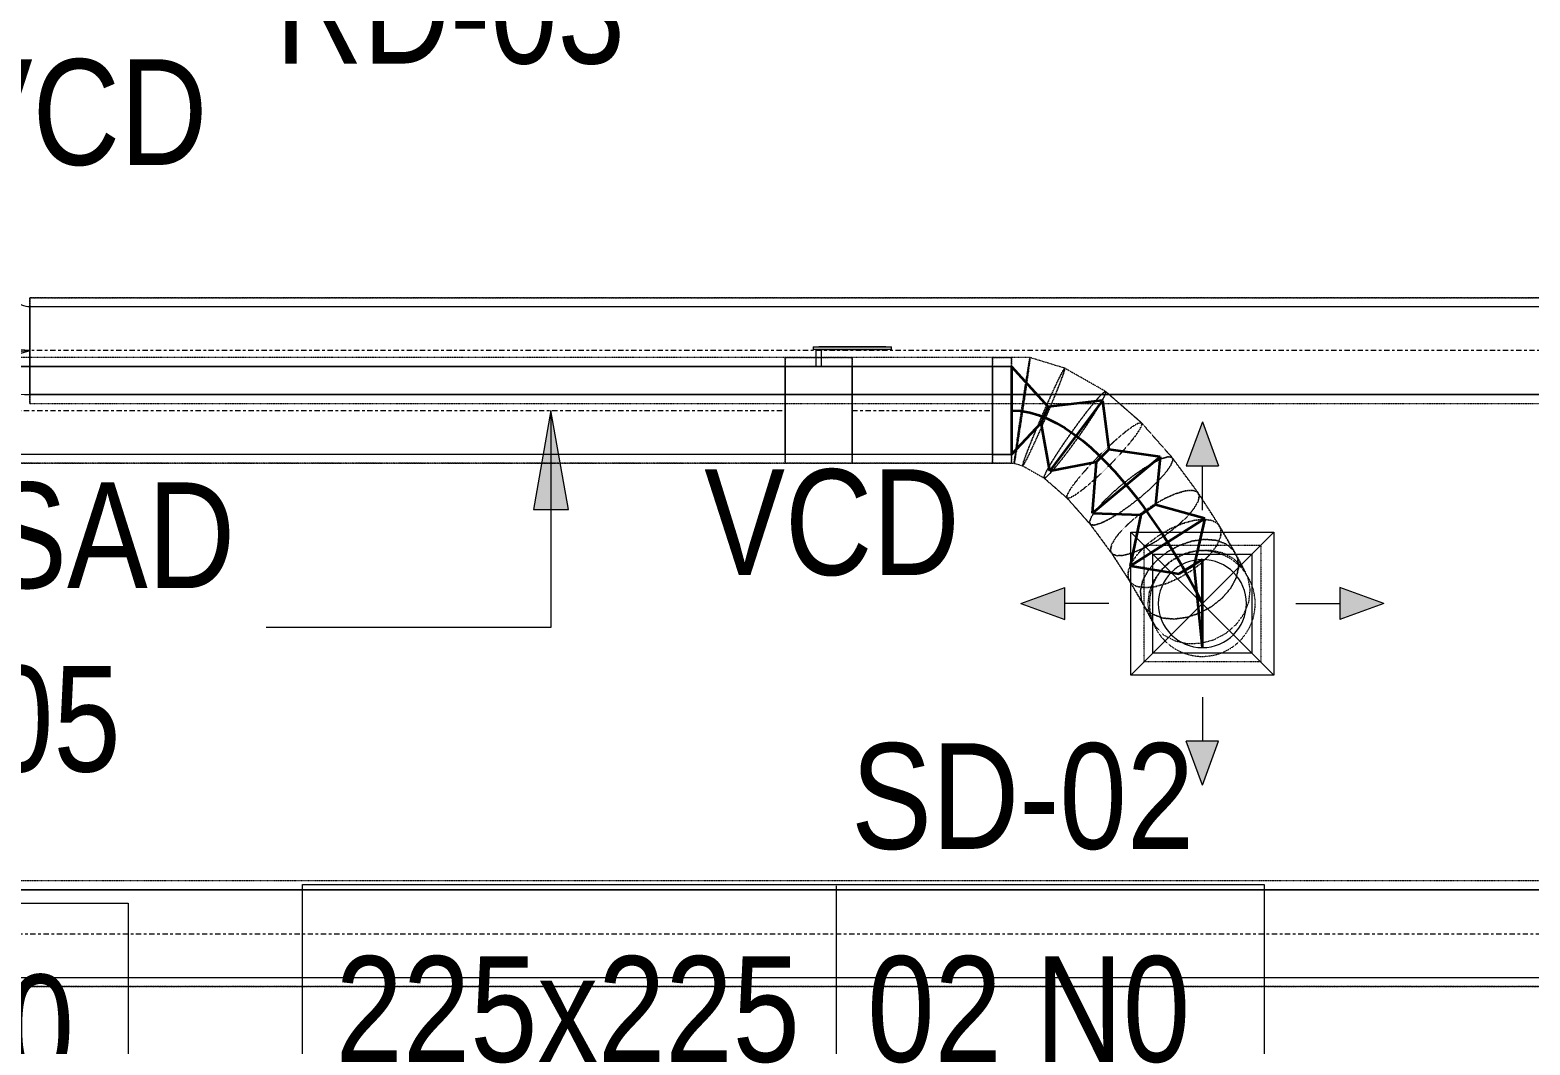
# Model space of a CAD drawing. Header units: inches. Extents: x -83664 to 20107, y -47222 to 19398.
# Drawn here: x 1840 to 5247, y -18292 to -15987 of the extents above; entities that cross this region are included whole.
import ezdxf

# ---------------------------------------------------------------- set-up
doc = ezdxf.new("R2010")
doc.units = ezdxf.units.IN
doc.header["$MEASUREMENT"] = 0
doc.linetypes.add('Center', pattern=[29.999999, 12, -6, 6, -6])
doc.linetypes.add('Hidden 0_50', pattern=[1.0584, 0.5292, -0.5292])
for name, color, linetype, lineweight, true_color in [('A-DETL', 7, 'Continuous', 18, 0x00a600), ('M-HVAC-DUCT', 7, 'Continuous', 9, 0xffe97f), ('M-HVAC-DUCT-PATT', 7, 'Continuous', 35, 0x007f00)]:
    doc.layers.add(name, color=color, linetype=linetype, lineweight=lineweight, true_color=true_color)
for name, color, linetype, lineweight in [('A-DETL-GENF', 7, 'Continuous', 9), ('G-ANNO-TEXT', 7, 'Continuous', 9), ('M-HVAC-CDFF', 7, 'Continuous', 9), ('M-HVAC-DUCT-CNTR', 7, 'Center', 9), ('M-HVAC-DUCT-IDEN', 7, 'Continuous', 18)]:
    doc.layers.add(name, color=color, linetype=linetype, lineweight=lineweight)
doc.styles.add('Arial Narrow_21', font='ARIALN.TTF', dxfattribs={"height": 240})

# ---------------------------------------------------------------- blocks, each defined once
blk = doc.blocks.new('GCE-AT-Supply Air Rectangular Diffuser - 225x225-V55-FIRST FLOOR AC CONDITIONING LAYOUT - PART A')
at = {"layer": 'A-DETL-GENF', "true_color": 0xff7f00}
for points in [[(36.4, 312.5), (0, 412.5), (-36.4, 312.5)], [(-312.5, 36.4), (-412.5, 0), (-312.5, -36.4)], [(412.5, 0), (312.5, 36.4), (312.5, -36.4), (338.5, -26.9)], [(36.4, -312.5), (-36.4, -312.5), (0, -412.5)]]:
    blk.add_hatch(color=30, dxfattribs=at).paths.add_polyline_path(points)
at = {"layer": 'A-DETL-GENF', "color": 30, "true_color": 0xff7f00}
for p, q in [((0, 412.5), (-36.4, 312.5)), ((0, 412.5), (36.4, 312.5)), ((-36.4, 312.5), (36.4, 312.5)), ((0, 212.5), (0, 312.5)), ((-162.5, -162.5), (162.5, 162.5)), ((-162.5, 162.5), (162.5, -162.5)), ((-162.5, -162.5), (-162.5, 162.5)), ((-162.5, 162.5), (162.5, 162.5)), ((162.5, 162.5), (162.5, -162.5)), ((-412.5, 0), (-312.5, 36.4)), ((-312.5, -36.4), (-312.5, 36.4)), ((312.5, 36.4), (312.5, -36.4)), ((412.5, 0), (312.5, 36.4)), ((212.5, 0), (312.5, 0)), ((-412.5, 0), (-312.5, -36.4)), ((-212.5, 0), (-312.5, 0)), ((412.5, 0), (312.5, -36.4)), ((162.5, -162.5), (-162.5, -162.5)), ((0, -212.5), (0, -312.5)), ((36.4, -312.5), (-36.4, -312.5)), ((0, -412.5), (-36.4, -312.5)), ((0, -412.5), (36.4, -312.5))]:
    blk.add_line(p, q, dxfattribs=at)
blk = doc.blocks.new('M_Rec to Rnd Transition - Angle - 60 Degree-7670840-FIRST FLOOR AC CONDITIONING LAYOUT - PART A')
at = {"layer": 'M-HVAC-DUCT', "color": 30, "true_color": 0xff7f00}
for p, q in [((0, 100), (43.3, 100)), ((43.3, 100), (0, 100)), ((0, 100), (0, -100)), ((0, -100), (0, 100)), ((43.3, 0), (43.3, 100)), ((43.3, 0), (43.3, 100)), ((43.3, -100), (43.3, 0)), ((43.3, -100), (43.3, 0)), ((0, -100), (43.3, -100)), ((43.3, -100), (0, -100))]:
    blk.add_line(p, q, dxfattribs=at)
blk = doc.blocks.new('M_Rectangular to Round Transition - Angle - 45 Degree-7598641-FIRST FLOOR AC CONDITIONING LAYOUT - PART A')
at = {"layer": 'M-HVAC-DUCT', "color": 30, "true_color": 0xff7f00}
for p, q in [((98623.4, 55249.6), (98623.4, 55474.6)), ((98623.4, 55474.6), (98848.4, 55474.6)), ((98848.4, 55474.6), (98848.4, 55249.6)), ((98848.4, 55249.6), (98623.4, 55249.6))]:
    blk.add_line(p, q, dxfattribs=at)
for start, end in [(90, 180), (0, 90), (180, 270), (270, 0)]:
    blk.add_arc((98735.9, 55362.1), 100, start, end, dxfattribs=at)
blk = doc.blocks.new('TEMW-ME-DMP-Volume Control Damper - Standard-7399617-FIRST FLOOR AC CONDITIONING LAYOUT - PART A')
at = {"layer": 'M-HVAC-DUCT', "color": 30, "true_color": 0xff7f00}
for p, q in [((-165.1, 138.1), (-165.1, 144.4)), ((-152.4, 144.4), (-165.1, 144.4)), ((-165.1, 138.1), (-152.4, 138.1)), ((0, 144.4), (-152.4, 144.4)), ((-152.4, 144.4), (0, 144.4)), ((0, 138.1), (-152.4, 138.1)), ((-152.4, 138.1), (0, 138.1)), ((-6.3, 100), (-6.3, 138.1)), ((6.4, 138.1), (-6.3, 138.1)), ((6.4, 138.1), (-6.3, 138.1)), ((12.7, 144.4), (0, 144.4)), ((0, 138.1), (12.7, 138.1)), ((6.4, 138.1), (6.4, 100)), ((12.7, 144.4), (12.7, 138.1)), ((-76.2, 100), (-76.2, -100)), ((-76.2, -100), (-76.2, 100)), ((76.2, 100), (-76.2, 100)), ((-76.2, 100), (76.2, 100)), ((-76.2, 100), (76.2, 100)), ((-6.3, 100), (6.4, 100)), ((-6.3, 100), (6.4, 100)), ((76.2, 100), (76.2, -100)), ((76.2, -100), (76.2, 100)), ((-76.2, -100), (76.2, -100)), ((-76.2, -100), (76.2, -100)), ((-76.2, -100), (76.2, -100))]:
    blk.add_line(p, q, dxfattribs=at)
blk = doc.blocks.new('M_Rectangular Elbow - Radius - 0_75 W-7260330-FIRST FLOOR AC CONDITIONING LAYOUT - PART A')
at = {"layer": 'M-HVAC-DUCT', "color": 6, "true_color": 0xff00ff}
for p, q in [((-26.8, 114.6), (114.6, -26.8)), ((114.6, -26.8), (-26.8, 114.6)), ((-62.1, 100), (-62.1, -100)), ((-62.1, -100), (-62.1, 100))]:
    blk.add_line(p, q, dxfattribs=at)
for radius in [50, 50, 250, 250]:
    blk.add_arc((-62.1, 150), radius, 270, 315, dxfattribs=at)
blk = doc.blocks.new('TEMW-SMBZ-HO-BM-HVAC-00002_rvt-1-FIRST FLOOR AC CONDITIONING LAYOUT - PART A')
at = {"layer": 'M-HVAC-DUCT', "color": 6, "linetype": 'Hidden 0_50', "true_color": 0xff00ff}
for p, q in [((153296.8, 81777.3), (153296.8, 81537.3)), ((153296.8, 81537.3), (153296.8, 81777.3)), ((159384.7, 81777.3), (153296.8, 81777.3)), ((153296.8, 81777.3), (159384.7, 81777.3)), ((153296.8, 81537.3), (153296.8, 81777.3)), ((153296.8, 81777.3), (153296.8, 81537.3)), ((153296.8, 81537.3), (159384.7, 81537.3)), ((153296.8, 81537.3), (159384.7, 81537.3))]:
    blk.add_line(p, q, dxfattribs=at)
at = {"layer": 'M-HVAC-DUCT', "color": 6, "true_color": 0xff00ff}
for p, q in [((153296.8, 81557.3), (153296.8, 81757.3)), ((153296.8, 81757.3), (153296.8, 81557.3)), ((153296.8, 81757.3), (159384.7, 81757.3)), ((153296.8, 81757.3), (159384.7, 81757.3)), ((159384.7, 81557.3), (153296.8, 81557.3)), ((153296.8, 81557.3), (159384.7, 81557.3))]:
    blk.add_line(p, q, dxfattribs=at)
at = {"layer": 'M-HVAC-DUCT', "color": 30, "linetype": 'Hidden 0_50', "true_color": 0xff7f00}
for p, q in [((155012.4, 81641.4), (147673.1, 81641.4)), ((155012.4, 81641.4), (147673.1, 81641.4)), ((155012.4, 81401.4), (155012.4, 81641.4)), ((155012.4, 81641.4), (155012.4, 81401.4)), ((155012.4, 81641.4), (155012.4, 81401.4)), ((155164.8, 81641.4), (155012.4, 81641.4)), ((155012.4, 81641.4), (155164.8, 81641.4)), ((155012.4, 81401.4), (155012.4, 81641.4)), ((155164.8, 81401.4), (155164.8, 81641.4)), ((155164.8, 81641.4), (155164.8, 81401.4)), ((155483.1, 81641.4), (155164.8, 81641.4)), ((155483.1, 81641.4), (155164.8, 81641.4)), ((155164.8, 81401.4), (155164.8, 81641.4)), ((155164.8, 81641.4), (155164.8, 81401.4)), ((155483.1, 81401.4), (155483.1, 81641.4)), ((155483.1, 81641.4), (155483.1, 81401.4)), ((155483.1, 81641.4), (155526.4, 81641.4)), ((155526.4, 81641.4), (155483.1, 81641.4)), ((155483.1, 81401.4), (155483.1, 81641.4)), ((155483.1, 81641.4), (155483.1, 81401.4)), ((155568.5, 81641.4), (155526.4, 81641.4)), ((155526.4, 81641.4), (155526.4, 81401.4)), ((155526.4, 81641.4), (155526.4, 81401.4)), ((155568.5, 81641.4), (155526.4, 81641.4)), ((155526.4, 81521.4), (155526.4, 81641.4)), ((155526.4, 81521.4), (155526.4, 81641.4)), ((155647.4, 81617.2), (155568.5, 81641.4)), ((155647.4, 81617.2), (155568.5, 81641.4)), ((155740.2, 81564.4), (155647.4, 81617.2)), ((155740.1, 81564.4), (155647.4, 81617.2)), ((155821.5, 81493.3), (155740.1, 81564.4)), ((155821.9, 81493), (155740.3, 81564.3)), ((155526.4, 81401.4), (155526.4, 81521.4)), ((155526.4, 81401.4), (155526.4, 81521.4)), ((155890.7, 81414.8), (155821.5, 81493.3)), ((155891.6, 81414.1), (155822.1, 81492.8)), ((147673.1, 81401.4), (155012.4, 81401.4)), ((155012.4, 81401.4), (147673.1, 81401.4)), ((155012.4, 81401.4), (155164.8, 81401.4)), ((155164.8, 81401.4), (155012.4, 81401.4)), ((155164.8, 81401.4), (155483.1, 81401.4)), ((155483.1, 81401.4), (155164.8, 81401.4)), ((155483.1, 81401.4), (155526.4, 81401.4)), ((155526.4, 81401.4), (155483.1, 81401.4)), ((155526.4, 81401.4), (155532.5, 81401.4)), ((155526.4, 81401.4), (155532.5, 81401.4)), ((155532.5, 81401.4), (155551.7, 81395.5)), ((155532.5, 81401.4), (155551.7, 81395.5)), ((155949, 81335.8), (155890.7, 81414.8)), ((155950.6, 81334.1), (155891.8, 81413.8)), ((155551.7, 81395.6), (155600.6, 81367.7)), ((155551.7, 81395.5), (155600.7, 81367.7)), ((155600.4, 81367.8), (155652.4, 81322.3)), ((155600.7, 81367.7), (155652.8, 81322.1)), ((155996, 81263.1), (155949, 81335.8)), ((155998.7, 81259.6), (155951, 81333.6)), ((155652.3, 81322.5), (155705, 81262.8)), ((155652.8, 81322.1), (155705.8, 81262.1)), ((155704.7, 81263.2), (155753.4, 81197.1)), ((155705.8, 81262.1), (155755, 81195.4)), ((156030.3, 81204.1), (155996, 81263.1)), ((156035, 81197.4), (155999.3, 81258.7)), ((155753, 81197.7), (155794.7, 81133.2)), ((155827.4, 80950.2), (155827.4, 81215.2)), ((155827.4, 81215.2), (156092.4, 81215.2)), ((156051.3, 81164.9), (156030.3, 81204.1)), ((156058.2, 81154), (156035.9, 81195.8)), ((156092.4, 81215.2), (156092.4, 80950.2)), ((155755, 81195.4), (155797.4, 81129.7)), ((155794.1, 81134.1), (155826.3, 81078.7)), ((155797.4, 81129.7), (155831, 81072)), ((155825.5, 81080.3), (155846.3, 81041.4)), ((155831, 81072), (155853.2, 81030.5)), ((156092.4, 80950.2), (155827.4, 80950.2)), ((161827, 80452.8), (151347.6, 80452.8)), ((161827, 80452.8), (151347.6, 80452.8)), ((151347.6, 80212.8), (161827, 80212.8)), ((161827, 80212.8), (151347.6, 80212.8))]:
    blk.add_line(p, q, dxfattribs=at)
at = {"layer": 'M-HVAC-DUCT', "color": 30, "true_color": 0xff7f00}
for p, q in [((147673.1, 81621.4), (155012.4, 81621.4)), ((155012.4, 81621.4), (147673.1, 81621.4)), ((155012.4, 81621.4), (155012.4, 81421.4)), ((155012.4, 81421.4), (155012.4, 81621.4)), ((155164.8, 81621.4), (155164.8, 81421.4)), ((155164.8, 81421.4), (155164.8, 81621.4)), ((155164.8, 81621.4), (155483.1, 81621.4)), ((155483.1, 81621.4), (155164.8, 81621.4)), ((155483.1, 81621.4), (155483.1, 81421.4)), ((155483.1, 81421.4), (155483.1, 81621.4)), ((155012.4, 81421.4), (147673.1, 81421.4)), ((155012.4, 81421.4), (147673.1, 81421.4)), ((155483.1, 81421.4), (155164.8, 81421.4)), ((155483.1, 81421.4), (155164.8, 81421.4)), ((151347.6, 80432.8), (161827, 80432.8)), ((161827, 80432.8), (151347.6, 80432.8)), ((161827, 80232.8), (151347.6, 80232.8)), ((161827, 80232.8), (151347.6, 80232.8))]:
    blk.add_line(p, q, dxfattribs=at)
at = {"layer": 'M-HVAC-DUCT', "color": 30, "linetype": 'Hidden 0_50', "true_color": 0xff7f00, "flags": 128}
for points in [[(155532.5, 81401.4), (155532.8, 81405.5), (155534.2, 81417.5), (155536.8, 81436.6), (155540.3, 81461.4), (155544.5, 81490.4), (155549.1, 81521.4), (155553.8, 81552.5), (155558.3, 81581.4), (155562.3, 81606.3), (155565.4, 81625.3), (155567.5, 81637.3), (155568.5, 81641.4)], [(155568.5, 81641.4), (155568.3, 81637.3), (155566.8, 81625.3), (155564.2, 81606.3), (155560.7, 81581.4), (155556.5, 81552.5), (155551.9, 81521.4), (155547.2, 81490.4), (155542.7, 81461.4), (155538.8, 81436.6), (155535.6, 81417.5), (155533.5, 81405.5), (155532.5, 81401.4)], [(155532.5, 81401.4), (155533.5, 81405.5), (155535.6, 81417.5), (155538.8, 81436.6), (155542.7, 81461.4), (155547.2, 81490.4), (155551.9, 81521.4), (155556.5, 81552.5), (155560.7, 81581.4), (155564.2, 81606.3), (155566.8, 81625.3), (155568.3, 81637.3), (155568.5, 81641.4)], [(155568.5, 81641.4), (155567.5, 81637.3), (155565.4, 81625.3), (155562.3, 81606.3), (155558.3, 81581.4), (155553.8, 81552.5), (155549.1, 81521.4), (155544.5, 81490.4), (155540.3, 81461.4), (155536.8, 81436.6), (155534.2, 81417.5), (155532.8, 81405.5), (155532.5, 81401.4)], [(155551.7, 81395.5), (155552.1, 81399.6), (155555.8, 81410.9), (155562.4, 81428.7), (155571.6, 81451.8), (155582.7, 81478.7), (155594.9, 81507.4), (155607.4, 81536), (155619.4, 81562.7), (155630.1, 81585.5), (155638.6, 81602.9), (155644.5, 81613.7), (155647.4, 81617.2)], [(155647.4, 81617.2), (155647, 81613.2), (155643.3, 81601.9), (155636.7, 81584), (155627.5, 81560.9), (155616.4, 81534.1), (155604.2, 81505.4), (155591.7, 81476.7), (155579.7, 81450.1), (155569, 81427.3), (155560.5, 81409.9), (155554.6, 81399.1), (155551.7, 81395.5)], [(155551.7, 81395.5), (155554.6, 81399.1), (155560.5, 81409.9), (155569, 81427.3), (155579.7, 81450.1), (155591.7, 81476.7), (155604.2, 81505.4), (155616.4, 81534.1), (155627.5, 81560.9), (155636.7, 81584), (155643.3, 81601.9), (155647, 81613.2), (155647.4, 81617.2)], [(155647.4, 81617.2), (155644.5, 81613.7), (155638.6, 81602.9), (155630.1, 81585.5), (155619.4, 81562.7), (155607.4, 81536), (155594.9, 81507.4), (155582.7, 81478.7), (155571.6, 81451.8), (155562.4, 81428.7), (155555.8, 81410.9), (155552.1, 81399.6), (155551.7, 81395.5)], [(155600.7, 81367.7), (155600.7, 81371.9), (155605.4, 81382.6), (155614.6, 81399), (155627.6, 81419.9), (155643.5, 81444), (155661.3, 81469.6), (155679.6, 81494.9), (155697.3, 81518.3), (155713.2, 81538.1), (155726.2, 81553), (155735.3, 81562), (155740.1, 81564.4)], [(155740.1, 81564.4), (155740.1, 81560.2), (155735.3, 81549.5), (155726.1, 81533.1), (155713.1, 81512.2), (155697.2, 81488.1), (155679.5, 81462.5), (155661.1, 81437.2), (155643.4, 81413.8), (155627.5, 81394), (155614.6, 81379.1), (155605.4, 81370.1), (155600.7, 81367.7)], [(155600.7, 81367.7), (155605.4, 81370.1), (155614.6, 81379.1), (155627.5, 81394), (155643.4, 81413.8), (155661.1, 81437.2), (155679.5, 81462.5), (155697.2, 81488.1), (155713.1, 81512.2), (155726.1, 81533.1), (155735.3, 81549.5), (155740.1, 81560.2), (155740.1, 81564.4)], [(155740.1, 81564.4), (155735.3, 81562), (155726.2, 81553), (155713.2, 81538.1), (155697.3, 81518.3), (155679.6, 81494.9), (155661.3, 81469.6), (155643.5, 81444), (155627.6, 81419.9), (155614.6, 81399), (155605.4, 81382.6), (155600.7, 81371.9), (155600.7, 81367.7)], [(155652.8, 81322.1), (155652, 81327.1), (155656.9, 81337.6), (155667.3, 81352.9), (155682.5, 81371.9), (155701.4, 81393.4), (155722.8, 81415.8), (155745.1, 81437.7), (155766.9, 81457.5), (155786.6, 81474), (155803, 81485.9), (155814.9, 81492.5), (155821.5, 81493.3)], [(155821.5, 81493.3), (155814.9, 81492.5), (155803, 81485.9), (155786.6, 81474), (155766.9, 81457.5), (155745.1, 81437.7), (155722.8, 81415.8), (155701.4, 81393.4), (155682.5, 81371.9), (155667.3, 81352.9), (155656.9, 81337.6), (155652, 81327.1), (155652.8, 81322.1)], [(155821.5, 81493.3), (155822.4, 81488.2), (155817.4, 81477.7), (155807, 81462.4), (155791.8, 81443.4), (155772.9, 81421.9), (155751.6, 81399.5), (155729.2, 81377.6), (155707.5, 81357.8), (155687.7, 81341.4), (155671.3, 81329.5), (155659.4, 81322.9), (155652.8, 81322.1)], [(155652.8, 81322.1), (155659.4, 81322.9), (155671.3, 81329.5), (155687.7, 81341.4), (155707.5, 81357.8), (155729.2, 81377.6), (155751.6, 81399.5), (155772.9, 81421.9), (155791.8, 81443.4), (155807, 81462.4), (155817.4, 81477.7), (155822.4, 81488.2), (155821.5, 81493.3)], [(155705.8, 81262.1), (155703.7, 81268.5), (155708, 81279.8), (155718.5, 81295), (155734.4, 81313.2), (155754.6, 81333.1), (155777.9, 81353.4), (155802.5, 81372.7), (155826.8, 81389.6), (155849.2, 81403), (155868.2, 81412.1), (155882.3, 81416.1), (155890.7, 81414.8)], [(155890.7, 81414.8), (155882.3, 81416.1), (155868.2, 81412.1), (155849.2, 81403), (155826.8, 81389.6), (155802.5, 81372.7), (155777.9, 81353.4), (155754.6, 81333.1), (155734.4, 81313.2), (155718.5, 81295), (155708, 81279.8), (155703.7, 81268.5), (155705.8, 81262.1)], [(155890.7, 81414.8), (155892.9, 81408.4), (155888.5, 81397.1), (155878.1, 81381.9), (155862.2, 81363.7), (155841.9, 81343.8), (155818.6, 81323.5), (155794, 81304.3), (155769.7, 81287.3), (155747.3, 81273.9), (155728.4, 81264.8), (155714.2, 81260.8), (155705.8, 81262.1)], [(155705.8, 81262.1), (155714.2, 81260.8), (155728.4, 81264.8), (155747.3, 81273.9), (155769.7, 81287.3), (155794, 81304.3), (155818.6, 81323.5), (155841.9, 81343.8), (155862.2, 81363.7), (155878.1, 81381.9), (155888.5, 81397.1), (155892.9, 81408.4), (155890.7, 81414.8)], [(155755, 81195.4), (155751.1, 81204.3), (155754.1, 81217.3), (155763.8, 81233.6), (155779.5, 81252.1), (155800.1, 81271.5), (155824.3, 81290.5), (155850.3, 81307.8), (155876.5, 81322.3), (155901, 81332.8), (155922.2, 81338.9), (155938.5, 81339.9), (155949, 81335.8)], [(155949, 81335.8), (155938.5, 81339.9), (155922.2, 81338.9), (155901, 81332.8), (155876.5, 81322.3), (155850.3, 81307.8), (155824.3, 81290.5), (155800.1, 81271.5), (155779.5, 81252.1), (155763.8, 81233.6), (155754.1, 81217.3), (155751.1, 81204.3), (155755, 81195.4)], [(155949, 81335.8), (155952.9, 81327), (155949.9, 81314), (155940.2, 81297.7), (155924.5, 81279.2), (155903.9, 81259.8), (155879.7, 81240.8), (155853.6, 81223.5), (155827.5, 81209), (155803, 81198.4), (155781.8, 81192.4), (155765.4, 81191.4), (155755, 81195.4)], [(155755, 81195.4), (155765.4, 81191.4), (155781.8, 81192.4), (155803, 81198.4), (155827.5, 81209), (155853.6, 81223.5), (155879.7, 81240.8), (155903.9, 81259.8), (155924.5, 81279.2), (155940.2, 81297.7), (155949.9, 81314), (155952.9, 81327), (155949, 81335.8)], [(155797.4, 81129.7), (155791.1, 81142.3), (155792, 81158.5), (155800.1, 81177.4), (155814.7, 81197.5), (155834.9, 81217.6), (155859.3, 81236.2), (155886.3, 81252.1), (155914, 81264.2), (155940.5, 81271.7), (155964, 81274.1), (155982.9, 81271.1), (155996, 81263.1)], [(155996, 81263.1), (155982.9, 81271.1), (155964, 81274.1), (155940.5, 81271.7), (155914, 81264.2), (155886.3, 81252.1), (155859.3, 81236.2), (155834.9, 81217.6), (155814.7, 81197.5), (155800.1, 81177.4), (155792, 81158.5), (155791.1, 81142.3), (155797.4, 81129.7)], [(155996, 81263.1), (156002.3, 81250.6), (156001.3, 81234.3), (155993.3, 81215.5), (155978.7, 81195.3), (155958.4, 81175.3), (155934, 81156.6), (155907, 81140.7), (155879.4, 81128.6), (155852.9, 81121.1), (155829.4, 81118.8), (155810.4, 81121.7), (155797.4, 81129.7)], [(155797.4, 81129.7), (155810.4, 81121.7), (155829.4, 81118.8), (155852.9, 81121.1), (155879.4, 81128.6), (155907, 81140.7), (155934, 81156.6), (155958.4, 81175.3), (155978.7, 81195.3), (155993.3, 81215.5), (156001.3, 81234.3), (156002.3, 81250.6), (155996, 81263.1)], [(155831, 81072), (155821.3, 81090.3), (155819.2, 81111.9), (155824.6, 81135.2), (155837.3, 81158.7), (155856.3, 81180.9), (155880.4, 81200.1), (155907.9, 81215), (155936.9, 81224.8), (155965.6, 81228.6), (155991.8, 81226.2), (156013.9, 81217.9), (156030.3, 81204.1)], [(156030.3, 81204.1), (156013.9, 81217.9), (155991.8, 81226.2), (155965.6, 81228.6), (155936.9, 81224.8), (155907.9, 81215), (155880.4, 81200.1), (155856.3, 81180.9), (155837.3, 81158.7), (155824.6, 81135.2), (155819.2, 81111.9), (155821.3, 81090.3), (155831, 81072)], [(156030.3, 81204.1), (156040, 81185.8), (156042.1, 81164.2), (156036.7, 81140.9), (156024.1, 81117.3), (156005, 81095.2), (155981, 81076), (155953.4, 81061), (155924.4, 81051.3), (155895.7, 81047.5), (155869.5, 81049.8), (155847.4, 81058.2), (155831, 81072)], [(155831, 81072), (155847.4, 81058.2), (155869.5, 81049.8), (155895.7, 81047.5), (155924.4, 81051.3), (155953.4, 81061), (155981, 81076), (156005, 81095.2), (156024.1, 81117.3), (156036.7, 81140.9), (156042.1, 81164.2), (156040, 81185.8), (156030.3, 81204.1)], [(156051.3, 81164.9), (156032.1, 81184), (156007.4, 81197.2), (155979, 81203.6), (155948.7, 81202.8), (155918.7, 81194.8), (155891, 81180.2), (155867.4, 81160), (155849.7, 81135.6), (155838.9, 81108.6), (155835.8, 81080.8), (155840.7, 81054.2), (155853.2, 81030.5)], [(155853.2, 81030.5), (155872.4, 81011.5), (155897.1, 80998.3), (155925.5, 80991.9), (155955.8, 80992.7), (155985.8, 81000.6), (156013.5, 81015.2), (156037.1, 81035.4), (156054.9, 81059.9), (156065.7, 81086.9), (156068.7, 81114.6), (156063.8, 81141.3), (156051.3, 81164.9)]]:
    blk.add_lwpolyline(points, dxfattribs=at)
at = {"layer": 'M-HVAC-DUCT', "color": 30, "linetype": 'Hidden 0_50', "true_color": 0xff7f00}
for start, end in [(90, 180), (0, 90), (180, 270), (270, 0)]:
    blk.add_arc((155959.9, 81082.7), 120, start, end, dxfattribs=at)
at = {"layer": 'M-HVAC-DUCT-CNTR', "color": 6, "true_color": 0xff00ff}
blk.add_line((159384.7, 81657.3), (153296.8, 81657.3), dxfattribs=at)
at = {"layer": 'M-HVAC-DUCT-CNTR', "color": 30, "true_color": 0xff7f00}
for p, q in [((147673.1, 81521.4), (155012.4, 81521.4)), ((155164.8, 81521.4), (155483.1, 81521.4)), ((151347.6, 80332.8), (161827, 80332.8))]:
    blk.add_line(p, q, dxfattribs=at)
at = {"layer": 'M-HVAC-DUCT-CNTR', "color": 30, "linetype": 'Continuous', "lineweight": 35, "true_color": 0xff7f00}
blk.add_open_spline([(155526.4, 81521.4), (155747.8, 81521.4), (155959.9, 81082.7), (155959.9, 81082.7)], degree=3, dxfattribs=at)
at = {"layer": 'M-HVAC-DUCT-PATT', "color": 30, "true_color": 0xff7f00}
for p, q in [((155526.4, 81621.4), (155610, 81529.3)), ((155526.4, 81621.4), (155526.4, 81421.4)), ((155526.4, 81621.4), (155526.4, 81421.4)), ((155733.3, 81543.9), (155610, 81529.3)), ((155733.3, 81543.9), (155613.2, 81384)), ((155733.3, 81543.9), (155613.2, 81384)), ((155733.3, 81543.9), (155747.4, 81432.7)), ((155610, 81529.3), (155593.9, 81492.9)), ((155526.4, 81421.4), (155593.9, 81492.9)), ((155613.2, 81384), (155593.9, 81492.9)), ((155613.2, 81384), (155719.6, 81404.4)), ((155864.4, 81415.7), (155710.2, 81288.2)), ((155864.4, 81415.7), (155710.2, 81288.2)), ((155710.2, 81288.2), (155719.6, 81404.4)), ((155747.4, 81432.7), (155719.6, 81404.4)), ((155864.4, 81415.7), (155747.4, 81432.7)), ((155864.4, 81415.7), (155853.3, 81307.2)), ((155853.3, 81307.2), (155821.1, 81283.9)), ((155965.2, 81275.6), (155853.3, 81307.2)), ((155710.2, 81288.2), (155821.1, 81283.9)), ((155796.4, 81168.3), (155821.1, 81283.9)), ((155965.2, 81275.6), (155796.4, 81168.3)), ((155965.2, 81275.6), (155796.4, 81168.3)), ((155965.2, 81275.6), (155941.3, 81170.1)), ((155796.4, 81168.3), (155906.7, 81150.3)), ((155959.9, 81182.7), (155906.7, 81150.3)), ((155941.3, 81170.1), (155906.7, 81150.3)), ((155959.9, 80982.7), (155941.3, 81170.1)), ((155959.9, 80982.7), (155959.9, 81182.7))]:
    blk.add_line(p, q, dxfattribs=at)
at = {"layer": 'M-HVAC-CDFF', "color": 6, "linetype": 'Hidden 0_50', "lineweight": 9, "true_color": 0xff00ff}
blk.add_blockref('GCE-AT-Supply Air Rectangular Diffuser - 225x225-V55-FIRST FLOOR AC CONDITIONING LAYOUT - PART A', (155959.9, 81082.7), dxfattribs=at)
at = {"layer": 'M-HVAC-DUCT', "color": 6, "linetype": 'Hidden 0_50', "lineweight": 9, "true_color": 0xff00ff}
for name, p, rotation in [('M_Rectangular Elbow - Radius - 0_75 W-7260330-FIRST FLOOR AC CONDITIONING LAYOUT - PART A', (153234.7, 81657.3), 315), ('M_Rectangular to Round Transition - Angle - 45 Degree-7598641-FIRST FLOOR AC CONDITIONING LAYOUT - PART A', (254695.8, 136444.8), 180)]:
    blk.add_blockref(name, p, dxfattribs=dict(at, rotation=rotation))
at = {"layer": 'M-HVAC-DUCT', "color": 6, "linetype": 'Hidden 0_50', "lineweight": 9, "true_color": 0xff00ff, "extrusion": (0, 0, -1)}
blk.add_blockref('TEMW-ME-DMP-Volume Control Damper - Standard-7399617-FIRST FLOOR AC CONDITIONING LAYOUT - PART A', (-155088.6, 81521.4), dxfattribs=at)
at = {"layer": 'M-HVAC-DUCT', "color": 6, "linetype": 'Hidden 0_50', "lineweight": 9, "true_color": 0xff00ff}
blk.add_blockref('M_Rec to Rnd Transition - Angle - 60 Degree-7670840-FIRST FLOOR AC CONDITIONING LAYOUT - PART A', (155483.1, 81521.4), dxfattribs=at)
blk = doc.blocks.new('TEMW-SMBZ-HO-BM-HVAC-00002_rvt-2-FIRST FLOOR AC CONDITIONING LAYOUT - PART A')
at = {"layer": 'M-HVAC-DUCT', "color": 6, "linetype": 'Hidden 0_50', "true_color": 0xff00ff}
for p, q in [((153296.8, 81777.3), (153296.8, 81537.3)), ((153296.8, 81537.3), (153296.8, 81777.3)), ((159384.7, 81777.3), (153296.8, 81777.3)), ((153296.8, 81777.3), (159384.7, 81777.3)), ((153296.8, 81537.3), (153296.8, 81777.3)), ((153296.8, 81777.3), (153296.8, 81537.3)), ((153296.8, 81537.3), (159384.7, 81537.3)), ((153296.8, 81537.3), (159384.7, 81537.3))]:
    blk.add_line(p, q, dxfattribs=at)
at = {"layer": 'M-HVAC-DUCT', "color": 6, "true_color": 0xff00ff}
for p, q in [((153296.8, 81557.3), (153296.8, 81757.3)), ((153296.8, 81757.3), (153296.8, 81557.3)), ((153296.8, 81757.3), (159384.7, 81757.3)), ((153296.8, 81757.3), (159384.7, 81757.3)), ((159384.7, 81557.3), (153296.8, 81557.3)), ((153296.8, 81557.3), (159384.7, 81557.3))]:
    blk.add_line(p, q, dxfattribs=at)
at = {"layer": 'M-HVAC-DUCT', "color": 30, "linetype": 'Hidden 0_50', "true_color": 0xff7f00}
for p, q in [((155012.4, 81641.4), (147673.1, 81641.4)), ((155012.4, 81641.4), (147673.1, 81641.4)), ((155012.4, 81401.4), (155012.4, 81641.4)), ((155012.4, 81641.4), (155012.4, 81401.4)), ((155012.4, 81641.4), (155012.4, 81401.4)), ((155164.8, 81641.4), (155012.4, 81641.4)), ((155012.4, 81641.4), (155164.8, 81641.4)), ((155012.4, 81401.4), (155012.4, 81641.4)), ((155164.8, 81401.4), (155164.8, 81641.4)), ((155164.8, 81641.4), (155164.8, 81401.4)), ((155483.1, 81641.4), (155164.8, 81641.4)), ((155483.1, 81641.4), (155164.8, 81641.4)), ((155164.8, 81401.4), (155164.8, 81641.4)), ((155164.8, 81641.4), (155164.8, 81401.4)), ((155483.1, 81401.4), (155483.1, 81641.4)), ((155483.1, 81641.4), (155483.1, 81401.4)), ((155483.1, 81641.4), (155526.4, 81641.4)), ((155526.4, 81641.4), (155483.1, 81641.4)), ((155483.1, 81401.4), (155483.1, 81641.4)), ((155483.1, 81641.4), (155483.1, 81401.4)), ((155568.5, 81641.4), (155526.4, 81641.4)), ((155526.4, 81641.4), (155526.4, 81401.4)), ((155526.4, 81641.4), (155526.4, 81401.4)), ((155568.5, 81641.4), (155526.4, 81641.4)), ((155526.4, 81521.4), (155526.4, 81641.4)), ((155526.4, 81521.4), (155526.4, 81641.4)), ((155647.4, 81617.2), (155568.5, 81641.4)), ((155647.4, 81617.2), (155568.5, 81641.4)), ((155740.2, 81564.4), (155647.4, 81617.2)), ((155740.1, 81564.4), (155647.4, 81617.2)), ((155821.5, 81493.3), (155740.1, 81564.4)), ((155821.9, 81493), (155740.3, 81564.3)), ((155526.4, 81401.4), (155526.4, 81521.4)), ((155526.4, 81401.4), (155526.4, 81521.4)), ((155890.7, 81414.8), (155821.5, 81493.3)), ((155891.6, 81414.1), (155822.1, 81492.8)), ((147673.1, 81401.4), (155012.4, 81401.4)), ((155012.4, 81401.4), (147673.1, 81401.4)), ((155012.4, 81401.4), (155164.8, 81401.4)), ((155164.8, 81401.4), (155012.4, 81401.4)), ((155164.8, 81401.4), (155483.1, 81401.4)), ((155483.1, 81401.4), (155164.8, 81401.4)), ((155483.1, 81401.4), (155526.4, 81401.4)), ((155526.4, 81401.4), (155483.1, 81401.4)), ((155526.4, 81401.4), (155532.5, 81401.4)), ((155526.4, 81401.4), (155532.5, 81401.4)), ((155532.5, 81401.4), (155551.7, 81395.5)), ((155532.5, 81401.4), (155551.7, 81395.5)), ((155949, 81335.8), (155890.7, 81414.8)), ((155950.6, 81334.1), (155891.8, 81413.8)), ((155551.7, 81395.6), (155600.6, 81367.7)), ((155551.7, 81395.5), (155600.7, 81367.7)), ((155600.4, 81367.8), (155652.4, 81322.3)), ((155600.7, 81367.7), (155652.8, 81322.1)), ((155996, 81263.1), (155949, 81335.8)), ((155998.7, 81259.6), (155951, 81333.6)), ((155652.3, 81322.5), (155705, 81262.8)), ((155652.8, 81322.1), (155705.8, 81262.1)), ((155704.7, 81263.2), (155753.4, 81197.1)), ((155705.8, 81262.1), (155755, 81195.4)), ((156030.3, 81204.1), (155996, 81263.1)), ((156035, 81197.4), (155999.3, 81258.7)), ((155753, 81197.7), (155794.7, 81133.2)), ((155827.4, 80950.2), (155827.4, 81215.2)), ((155827.4, 81215.2), (156092.4, 81215.2)), ((156051.3, 81164.9), (156030.3, 81204.1)), ((156058.2, 81154), (156035.9, 81195.8)), ((156092.4, 81215.2), (156092.4, 80950.2)), ((155755, 81195.4), (155797.4, 81129.7)), ((155794.1, 81134.1), (155826.3, 81078.7)), ((155797.4, 81129.7), (155831, 81072)), ((155825.5, 81080.3), (155846.3, 81041.4)), ((155831, 81072), (155853.2, 81030.5)), ((156092.4, 80950.2), (155827.4, 80950.2)), ((161827, 80452.8), (151347.6, 80452.8)), ((161827, 80452.8), (151347.6, 80452.8)), ((151347.6, 80212.8), (161827, 80212.8)), ((161827, 80212.8), (151347.6, 80212.8))]:
    blk.add_line(p, q, dxfattribs=at)
at = {"layer": 'M-HVAC-DUCT', "color": 30, "true_color": 0xff7f00}
for p, q in [((147673.1, 81621.4), (155012.4, 81621.4)), ((155012.4, 81621.4), (147673.1, 81621.4)), ((155012.4, 81621.4), (155012.4, 81421.4)), ((155012.4, 81421.4), (155012.4, 81621.4)), ((155164.8, 81621.4), (155164.8, 81421.4)), ((155164.8, 81421.4), (155164.8, 81621.4)), ((155164.8, 81621.4), (155483.1, 81621.4)), ((155483.1, 81621.4), (155164.8, 81621.4)), ((155483.1, 81621.4), (155483.1, 81421.4)), ((155483.1, 81421.4), (155483.1, 81621.4)), ((155012.4, 81421.4), (147673.1, 81421.4)), ((155012.4, 81421.4), (147673.1, 81421.4)), ((155483.1, 81421.4), (155164.8, 81421.4)), ((155483.1, 81421.4), (155164.8, 81421.4)), ((151347.6, 80432.8), (161827, 80432.8)), ((161827, 80432.8), (151347.6, 80432.8)), ((161827, 80232.8), (151347.6, 80232.8)), ((161827, 80232.8), (151347.6, 80232.8))]:
    blk.add_line(p, q, dxfattribs=at)
at = {"layer": 'M-HVAC-DUCT', "color": 30, "linetype": 'Hidden 0_50', "true_color": 0xff7f00, "flags": 128}
for points in [[(155532.5, 81401.4), (155532.8, 81405.5), (155534.2, 81417.5), (155536.8, 81436.6), (155540.3, 81461.4), (155544.5, 81490.4), (155549.1, 81521.4), (155553.8, 81552.5), (155558.3, 81581.4), (155562.3, 81606.3), (155565.4, 81625.3), (155567.5, 81637.3), (155568.5, 81641.4)], [(155568.5, 81641.4), (155568.3, 81637.3), (155566.8, 81625.3), (155564.2, 81606.3), (155560.7, 81581.4), (155556.5, 81552.5), (155551.9, 81521.4), (155547.2, 81490.4), (155542.7, 81461.4), (155538.8, 81436.6), (155535.6, 81417.5), (155533.5, 81405.5), (155532.5, 81401.4)], [(155532.5, 81401.4), (155533.5, 81405.5), (155535.6, 81417.5), (155538.8, 81436.6), (155542.7, 81461.4), (155547.2, 81490.4), (155551.9, 81521.4), (155556.5, 81552.5), (155560.7, 81581.4), (155564.2, 81606.3), (155566.8, 81625.3), (155568.3, 81637.3), (155568.5, 81641.4)], [(155568.5, 81641.4), (155567.5, 81637.3), (155565.4, 81625.3), (155562.3, 81606.3), (155558.3, 81581.4), (155553.8, 81552.5), (155549.1, 81521.4), (155544.5, 81490.4), (155540.3, 81461.4), (155536.8, 81436.6), (155534.2, 81417.5), (155532.8, 81405.5), (155532.5, 81401.4)], [(155551.7, 81395.5), (155552.1, 81399.6), (155555.8, 81410.9), (155562.4, 81428.7), (155571.6, 81451.8), (155582.7, 81478.7), (155594.9, 81507.4), (155607.4, 81536), (155619.4, 81562.7), (155630.1, 81585.5), (155638.6, 81602.9), (155644.5, 81613.7), (155647.4, 81617.2)], [(155647.4, 81617.2), (155647, 81613.2), (155643.3, 81601.9), (155636.7, 81584), (155627.5, 81560.9), (155616.4, 81534.1), (155604.2, 81505.4), (155591.7, 81476.7), (155579.7, 81450.1), (155569, 81427.3), (155560.5, 81409.9), (155554.6, 81399.1), (155551.7, 81395.5)], [(155551.7, 81395.5), (155554.6, 81399.1), (155560.5, 81409.9), (155569, 81427.3), (155579.7, 81450.1), (155591.7, 81476.7), (155604.2, 81505.4), (155616.4, 81534.1), (155627.5, 81560.9), (155636.7, 81584), (155643.3, 81601.9), (155647, 81613.2), (155647.4, 81617.2)], [(155647.4, 81617.2), (155644.5, 81613.7), (155638.6, 81602.9), (155630.1, 81585.5), (155619.4, 81562.7), (155607.4, 81536), (155594.9, 81507.4), (155582.7, 81478.7), (155571.6, 81451.8), (155562.4, 81428.7), (155555.8, 81410.9), (155552.1, 81399.6), (155551.7, 81395.5)], [(155600.7, 81367.7), (155600.7, 81371.9), (155605.4, 81382.6), (155614.6, 81399), (155627.6, 81419.9), (155643.5, 81444), (155661.3, 81469.6), (155679.6, 81494.9), (155697.3, 81518.3), (155713.2, 81538.1), (155726.2, 81553), (155735.3, 81562), (155740.1, 81564.4)], [(155740.1, 81564.4), (155740.1, 81560.2), (155735.3, 81549.5), (155726.1, 81533.1), (155713.1, 81512.2), (155697.2, 81488.1), (155679.5, 81462.5), (155661.1, 81437.2), (155643.4, 81413.8), (155627.5, 81394), (155614.6, 81379.1), (155605.4, 81370.1), (155600.7, 81367.7)], [(155600.7, 81367.7), (155605.4, 81370.1), (155614.6, 81379.1), (155627.5, 81394), (155643.4, 81413.8), (155661.1, 81437.2), (155679.5, 81462.5), (155697.2, 81488.1), (155713.1, 81512.2), (155726.1, 81533.1), (155735.3, 81549.5), (155740.1, 81560.2), (155740.1, 81564.4)], [(155740.1, 81564.4), (155735.3, 81562), (155726.2, 81553), (155713.2, 81538.1), (155697.3, 81518.3), (155679.6, 81494.9), (155661.3, 81469.6), (155643.5, 81444), (155627.6, 81419.9), (155614.6, 81399), (155605.4, 81382.6), (155600.7, 81371.9), (155600.7, 81367.7)], [(155652.8, 81322.1), (155652, 81327.1), (155656.9, 81337.6), (155667.3, 81352.9), (155682.5, 81371.9), (155701.4, 81393.4), (155722.8, 81415.8), (155745.1, 81437.7), (155766.9, 81457.5), (155786.6, 81474), (155803, 81485.9), (155814.9, 81492.5), (155821.5, 81493.3)], [(155821.5, 81493.3), (155814.9, 81492.5), (155803, 81485.9), (155786.6, 81474), (155766.9, 81457.5), (155745.1, 81437.7), (155722.8, 81415.8), (155701.4, 81393.4), (155682.5, 81371.9), (155667.3, 81352.9), (155656.9, 81337.6), (155652, 81327.1), (155652.8, 81322.1)], [(155821.5, 81493.3), (155822.4, 81488.2), (155817.4, 81477.7), (155807, 81462.4), (155791.8, 81443.4), (155772.9, 81421.9), (155751.6, 81399.5), (155729.2, 81377.6), (155707.5, 81357.8), (155687.7, 81341.4), (155671.3, 81329.5), (155659.4, 81322.9), (155652.8, 81322.1)], [(155652.8, 81322.1), (155659.4, 81322.9), (155671.3, 81329.5), (155687.7, 81341.4), (155707.5, 81357.8), (155729.2, 81377.6), (155751.6, 81399.5), (155772.9, 81421.9), (155791.8, 81443.4), (155807, 81462.4), (155817.4, 81477.7), (155822.4, 81488.2), (155821.5, 81493.3)], [(155705.8, 81262.1), (155703.7, 81268.5), (155708, 81279.8), (155718.5, 81295), (155734.4, 81313.2), (155754.6, 81333.1), (155777.9, 81353.4), (155802.5, 81372.7), (155826.8, 81389.6), (155849.2, 81403), (155868.2, 81412.1), (155882.3, 81416.1), (155890.7, 81414.8)], [(155890.7, 81414.8), (155882.3, 81416.1), (155868.2, 81412.1), (155849.2, 81403), (155826.8, 81389.6), (155802.5, 81372.7), (155777.9, 81353.4), (155754.6, 81333.1), (155734.4, 81313.2), (155718.5, 81295), (155708, 81279.8), (155703.7, 81268.5), (155705.8, 81262.1)], [(155890.7, 81414.8), (155892.9, 81408.4), (155888.5, 81397.1), (155878.1, 81381.9), (155862.2, 81363.7), (155841.9, 81343.8), (155818.6, 81323.5), (155794, 81304.3), (155769.7, 81287.3), (155747.3, 81273.9), (155728.4, 81264.8), (155714.2, 81260.8), (155705.8, 81262.1)], [(155705.8, 81262.1), (155714.2, 81260.8), (155728.4, 81264.8), (155747.3, 81273.9), (155769.7, 81287.3), (155794, 81304.3), (155818.6, 81323.5), (155841.9, 81343.8), (155862.2, 81363.7), (155878.1, 81381.9), (155888.5, 81397.1), (155892.9, 81408.4), (155890.7, 81414.8)], [(155755, 81195.4), (155751.1, 81204.3), (155754.1, 81217.3), (155763.8, 81233.6), (155779.5, 81252.1), (155800.1, 81271.5), (155824.3, 81290.5), (155850.3, 81307.8), (155876.5, 81322.3), (155901, 81332.8), (155922.2, 81338.9), (155938.5, 81339.9), (155949, 81335.8)], [(155949, 81335.8), (155938.5, 81339.9), (155922.2, 81338.9), (155901, 81332.8), (155876.5, 81322.3), (155850.3, 81307.8), (155824.3, 81290.5), (155800.1, 81271.5), (155779.5, 81252.1), (155763.8, 81233.6), (155754.1, 81217.3), (155751.1, 81204.3), (155755, 81195.4)], [(155949, 81335.8), (155952.9, 81327), (155949.9, 81314), (155940.2, 81297.7), (155924.5, 81279.2), (155903.9, 81259.8), (155879.7, 81240.8), (155853.6, 81223.5), (155827.5, 81209), (155803, 81198.4), (155781.8, 81192.4), (155765.4, 81191.4), (155755, 81195.4)], [(155755, 81195.4), (155765.4, 81191.4), (155781.8, 81192.4), (155803, 81198.4), (155827.5, 81209), (155853.6, 81223.5), (155879.7, 81240.8), (155903.9, 81259.8), (155924.5, 81279.2), (155940.2, 81297.7), (155949.9, 81314), (155952.9, 81327), (155949, 81335.8)], [(155797.4, 81129.7), (155791.1, 81142.3), (155792, 81158.5), (155800.1, 81177.4), (155814.7, 81197.5), (155834.9, 81217.6), (155859.3, 81236.2), (155886.3, 81252.1), (155914, 81264.2), (155940.5, 81271.7), (155964, 81274.1), (155982.9, 81271.1), (155996, 81263.1)], [(155996, 81263.1), (155982.9, 81271.1), (155964, 81274.1), (155940.5, 81271.7), (155914, 81264.2), (155886.3, 81252.1), (155859.3, 81236.2), (155834.9, 81217.6), (155814.7, 81197.5), (155800.1, 81177.4), (155792, 81158.5), (155791.1, 81142.3), (155797.4, 81129.7)], [(155996, 81263.1), (156002.3, 81250.6), (156001.3, 81234.3), (155993.3, 81215.5), (155978.7, 81195.3), (155958.4, 81175.3), (155934, 81156.6), (155907, 81140.7), (155879.4, 81128.6), (155852.9, 81121.1), (155829.4, 81118.8), (155810.4, 81121.7), (155797.4, 81129.7)], [(155797.4, 81129.7), (155810.4, 81121.7), (155829.4, 81118.8), (155852.9, 81121.1), (155879.4, 81128.6), (155907, 81140.7), (155934, 81156.6), (155958.4, 81175.3), (155978.7, 81195.3), (155993.3, 81215.5), (156001.3, 81234.3), (156002.3, 81250.6), (155996, 81263.1)], [(155831, 81072), (155821.3, 81090.3), (155819.2, 81111.9), (155824.6, 81135.2), (155837.3, 81158.7), (155856.3, 81180.9), (155880.4, 81200.1), (155907.9, 81215), (155936.9, 81224.8), (155965.6, 81228.6), (155991.8, 81226.2), (156013.9, 81217.9), (156030.3, 81204.1)], [(156030.3, 81204.1), (156013.9, 81217.9), (155991.8, 81226.2), (155965.6, 81228.6), (155936.9, 81224.8), (155907.9, 81215), (155880.4, 81200.1), (155856.3, 81180.9), (155837.3, 81158.7), (155824.6, 81135.2), (155819.2, 81111.9), (155821.3, 81090.3), (155831, 81072)], [(156030.3, 81204.1), (156040, 81185.8), (156042.1, 81164.2), (156036.7, 81140.9), (156024.1, 81117.3), (156005, 81095.2), (155981, 81076), (155953.4, 81061), (155924.4, 81051.3), (155895.7, 81047.5), (155869.5, 81049.8), (155847.4, 81058.2), (155831, 81072)], [(155831, 81072), (155847.4, 81058.2), (155869.5, 81049.8), (155895.7, 81047.5), (155924.4, 81051.3), (155953.4, 81061), (155981, 81076), (156005, 81095.2), (156024.1, 81117.3), (156036.7, 81140.9), (156042.1, 81164.2), (156040, 81185.8), (156030.3, 81204.1)], [(156051.3, 81164.9), (156032.1, 81184), (156007.4, 81197.2), (155979, 81203.6), (155948.7, 81202.8), (155918.7, 81194.8), (155891, 81180.2), (155867.4, 81160), (155849.7, 81135.6), (155838.9, 81108.6), (155835.8, 81080.8), (155840.7, 81054.2), (155853.2, 81030.5)], [(155853.2, 81030.5), (155872.4, 81011.5), (155897.1, 80998.3), (155925.5, 80991.9), (155955.8, 80992.7), (155985.8, 81000.6), (156013.5, 81015.2), (156037.1, 81035.4), (156054.9, 81059.9), (156065.7, 81086.9), (156068.7, 81114.6), (156063.8, 81141.3), (156051.3, 81164.9)]]:
    blk.add_lwpolyline(points, dxfattribs=at)
at = {"layer": 'M-HVAC-DUCT', "color": 30, "linetype": 'Hidden 0_50', "true_color": 0xff7f00}
for start, end in [(90, 180), (0, 90), (180, 270), (270, 0)]:
    blk.add_arc((155959.9, 81082.7), 120, start, end, dxfattribs=at)
at = {"layer": 'M-HVAC-DUCT-CNTR', "color": 6, "true_color": 0xff00ff}
blk.add_line((159384.7, 81657.3), (153296.8, 81657.3), dxfattribs=at)
at = {"layer": 'M-HVAC-DUCT-CNTR', "color": 30, "true_color": 0xff7f00}
for p, q in [((147673.1, 81521.4), (155012.4, 81521.4)), ((155164.8, 81521.4), (155483.1, 81521.4)), ((151347.6, 80332.8), (161827, 80332.8))]:
    blk.add_line(p, q, dxfattribs=at)
at = {"layer": 'M-HVAC-DUCT-CNTR', "color": 30, "linetype": 'Continuous', "lineweight": 35, "true_color": 0xff7f00}
blk.add_open_spline([(155526.4, 81521.4), (155747.8, 81521.4), (155959.9, 81082.7), (155959.9, 81082.7)], degree=3, dxfattribs=at)
at = {"layer": 'M-HVAC-DUCT-PATT', "color": 30, "true_color": 0xff7f00}
for p, q in [((155526.4, 81621.4), (155610, 81529.3)), ((155526.4, 81621.4), (155526.4, 81421.4)), ((155526.4, 81621.4), (155526.4, 81421.4)), ((155733.3, 81543.9), (155610, 81529.3)), ((155733.3, 81543.9), (155613.2, 81384)), ((155733.3, 81543.9), (155613.2, 81384)), ((155733.3, 81543.9), (155747.4, 81432.7)), ((155610, 81529.3), (155593.9, 81492.9)), ((155526.4, 81421.4), (155593.9, 81492.9)), ((155613.2, 81384), (155593.9, 81492.9)), ((155613.2, 81384), (155719.6, 81404.4)), ((155864.4, 81415.7), (155710.2, 81288.2)), ((155864.4, 81415.7), (155710.2, 81288.2)), ((155710.2, 81288.2), (155719.6, 81404.4)), ((155747.4, 81432.7), (155719.6, 81404.4)), ((155864.4, 81415.7), (155747.4, 81432.7)), ((155864.4, 81415.7), (155853.3, 81307.2)), ((155853.3, 81307.2), (155821.1, 81283.9)), ((155965.2, 81275.6), (155853.3, 81307.2)), ((155710.2, 81288.2), (155821.1, 81283.9)), ((155796.4, 81168.3), (155821.1, 81283.9)), ((155965.2, 81275.6), (155796.4, 81168.3)), ((155965.2, 81275.6), (155796.4, 81168.3)), ((155965.2, 81275.6), (155941.3, 81170.1)), ((155796.4, 81168.3), (155906.7, 81150.3)), ((155959.9, 81182.7), (155906.7, 81150.3)), ((155941.3, 81170.1), (155906.7, 81150.3)), ((155959.9, 80982.7), (155941.3, 81170.1)), ((155959.9, 80982.7), (155959.9, 81182.7))]:
    blk.add_line(p, q, dxfattribs=at)
at = {"layer": 'M-HVAC-CDFF', "color": 6, "linetype": 'Hidden 0_50', "lineweight": 9, "true_color": 0xff00ff}
blk.add_blockref('GCE-AT-Supply Air Rectangular Diffuser - 225x225-V55-FIRST FLOOR AC CONDITIONING LAYOUT - PART A', (155959.9, 81082.7), dxfattribs=at)
at = {"layer": 'M-HVAC-DUCT', "color": 6, "linetype": 'Hidden 0_50', "lineweight": 9, "true_color": 0xff00ff}
for name, p, rotation in [('M_Rectangular Elbow - Radius - 0_75 W-7260330-FIRST FLOOR AC CONDITIONING LAYOUT - PART A', (153234.7, 81657.3), 315), ('M_Rectangular to Round Transition - Angle - 45 Degree-7598641-FIRST FLOOR AC CONDITIONING LAYOUT - PART A', (254695.8, 136444.8), 180)]:
    blk.add_blockref(name, p, dxfattribs=dict(at, rotation=rotation))
at = {"layer": 'M-HVAC-DUCT', "color": 6, "linetype": 'Hidden 0_50', "lineweight": 9, "true_color": 0xff00ff, "extrusion": (0, 0, -1)}
blk.add_blockref('TEMW-ME-DMP-Volume Control Damper - Standard-7399617-FIRST FLOOR AC CONDITIONING LAYOUT - PART A', (-155088.6, 81521.4), dxfattribs=at)
at = {"layer": 'M-HVAC-DUCT', "color": 6, "linetype": 'Hidden 0_50', "lineweight": 9, "true_color": 0xff00ff}
blk.add_blockref('M_Rec to Rnd Transition - Angle - 60 Degree-7670840-FIRST FLOOR AC CONDITIONING LAYOUT - PART A', (155483.1, 81521.4), dxfattribs=at)

msp = doc.modelspace()

# ---------------------------------------------------------------- hatches: boundary and pattern name
at = {"layer": 'M-HVAC-DUCT-IDEN', "lineweight": 9}
for points in [[(1840.2, -16714.9), (1612.2, -16700.5), (1621, -16779.4)], [(3023.5, -16850.8), (2983.8, -17075.8), (3063.2, -17075.8)]]:
    msp.add_hatch(color=256, dxfattribs=at).paths.add_polyline_path(points)

# ---------------------------------------------------------------- linework, layer by layer
at = {"layer": 'A-DETL', "color": 7, "lineweight": 9}
msp.add_line((3671.4, -17930.9), (3671.4, -18930.9), dxfattribs=at)
at = {"layer": 'G-ANNO-TEXT', "flags": 128}
for points in [[(2459.3, -17927.9), (4643.3, -17927.9), (4643.3, -18911.9), (2459.3, -18911.9)], [(1116.2, -17969.9), (2063.5, -17969.9), (2063.5, -18953.9), (1116.2, -18953.9)]]:
    msp.add_lwpolyline(points, close=True, dxfattribs=at)
at = {"layer": 'M-HVAC-DUCT-IDEN', "lineweight": 9}
for p, q in [((1840.2, -16714.9), (-1899.3, -17134.7)), ((1840.2, -16714.9), (1612.2, -16700.5)), ((1621, -16779.4), (1840.2, -16714.9)), ((3023.5, -16850.8), (2983.8, -17075.8)), ((3063.2, -17075.8), (3023.5, -16850.8)), ((3023.5, -16850.8), (3023.5, -17343.9)), ((2983.8, -17075.8), (3063.2, -17075.8)), ((3023.5, -17343.9), (2376.7, -17343.9))]:
    msp.add_line(p, q, dxfattribs=at)

# ---------------------------------------------------------------- block references
at = {"lineweight": 5}
for name in ['TEMW-SMBZ-HO-BM-HVAC-00002_rvt-1-FIRST FLOOR AC CONDITIONING LAYOUT - PART A', 'TEMW-SMBZ-HO-BM-HVAC-00002_rvt-2-FIRST FLOOR AC CONDITIONING LAYOUT - PART A']:
    msp.add_blockref(name, (-151456.7, -98372.2), dxfattribs=at)

# ---------------------------------------------------------------- texts
at = {"layer": 'G-ANNO-TEXT', "char_height": 240, "attachment_point": 1, "style": 'Arial Narrow_21'}
for s, insert, width in [('RD-03', (2397.6, -15823), 1010.126), ('VCD', (1662.9, -16053.2), 733.544), ('VCD', (3371.8, -16984.6), 733.544), ('SD-02', (3705.5, -17606.6), 986.076), ('225x225  02 N0', (2534.3, -18090.3), 2441.138), ('Ø 200', (1191.2, -18132.3), 937.974)]:
    msp.add_mtext(s, dxfattribs=dict(at, insert=insert, width=width))
at = {"layer": 'M-HVAC-DUCT-IDEN', "lineweight": 9, "char_height": 240, "attachment_point": 1, "style": 'Arial Narrow_21'}
for s, insert, width in [('200x150 SAD', (609.7, -17014.3), 2128.48), ('BOD : 3005', (609.7, -17431), 1803.797)]:
    msp.add_mtext(s, dxfattribs=dict(at, insert=insert, width=width))

doc.saveas('drawing.dxf')
